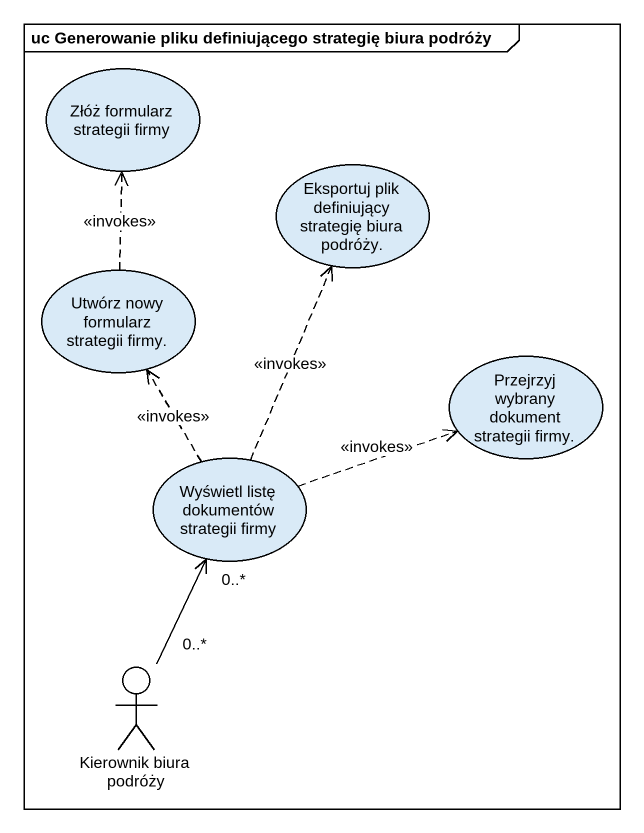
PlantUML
@startuml
mainframe uc Generowanie pliku definiującego strategię biura podróży
usecase "Złóż formularz strategii firmy" as Złóż_formularz_strategii
usecase "Eksportuj plik definiujący strategię biura podróży." as Eksportuj_plik_definiujący
usecase "Utwórz nowy formularz strategii firmy." as Utwórz_nowy_formularz
usecase "Przejrzyj wybrany dokument strategii firmy." as Przejrzyj_wybrany_dokument
usecase "Wyświetl listę dokumentów strategii firmy" as Wyświetl_listę_dokumentów
actor "Kierownik biura podróży" as Kierownik_biura_podróży
Utwórz_nowy_formularz .up.> Złóż_formularz_strategii : <<invokes>>
Wyświetl_listę_dokumentów .up.> Eksportuj_plik_definiujący : <<invokes>>
Wyświetl_listę_dokumentów .up.> Utwórz_nowy_formularz : <<invokes>>
Wyświetl_listę_dokumentów .right.> Przejrzyj_wybrany_dokument : <<invokes>>
Kierownik_biura_podróży "0..*" -up-> "0..*" Wyświetl_listę_dokumentów
@enduml
